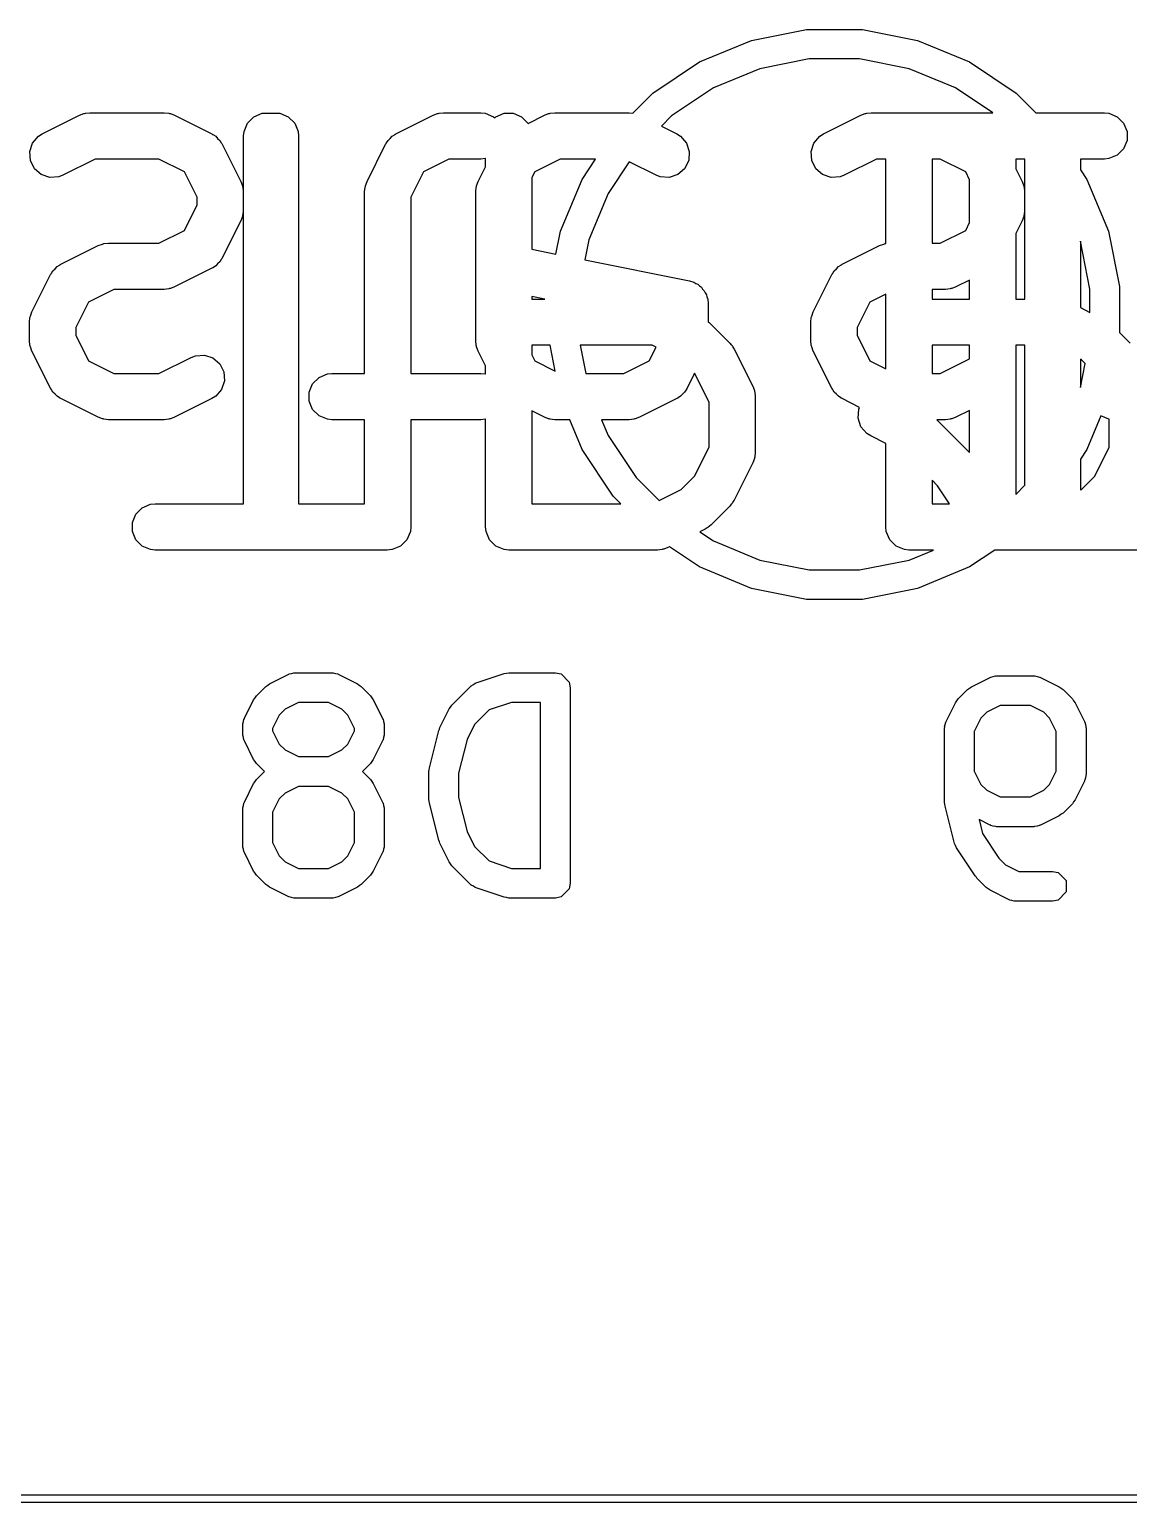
# Model space of a CAD drawing. Extents: x 94.3 to 121.8, y -81.7 to -63.9.
# Drawn here: x 101.976 to 105.547, y -81.739 to -76.954 of the extents above; entities that cross this region are included whole.
import ezdxf

# ---------------------------------------------------------------- set-up
doc = ezdxf.new("R2010")
doc.units = 0
doc.layers.add('BLACK', color=7, linetype='CONTINUOUS')

msp = doc.modelspace()

# ---------------------------------------------------------------- linework, layer by layer
at = {"layer": 'BLACK', "linetype": 'CONTINUOUS'}
for p, q in [((104.321735, -76.990045), (104.500544, -76.954478)), ((104.500544, -76.954478), (104.682856, -76.954478)), ((104.682856, -76.954478), (104.861665, -76.990045)), ((104.153301, -77.059813), (104.321735, -76.990045)), ((104.861665, -76.990045), (105.030099, -77.059813)), ((104.001714, -77.1611), (104.153301, -77.059813)), ((104.509952, -77.05), (104.349598, -77.081896)), ((104.673448, -77.05), (104.509952, -77.05)), ((104.833802, -77.081896), (104.673448, -77.05)), ((105.030099, -77.059813), (105.181686, -77.1611)), ((104.349598, -77.081896), (104.198548, -77.144464)), ((104.984852, -77.144464), (104.833802, -77.081896)), ((103.936395, -77.226418), (104.001714, -77.1611)), ((104.198548, -77.144464), (104.062606, -77.235297)), ((105.105792, -77.225273), (104.984852, -77.144464)), ((105.181686, -77.1611), (105.245859, -77.225273)), ((102.018158, -77.293668), (102.139111, -77.233191)), ((102.139111, -77.233191), (102.152843, -77.227936)), ((102.152843, -77.227936), (102.15553, -77.227745)), ((102.15553, -77.227745), (102.15802, -77.226714)), ((102.15802, -77.226714), (102.172652, -77.225273)), ((102.172652, -77.225273), (102.414556, -77.225273)), ((102.414556, -77.225273), (102.429188, -77.226714)), ((102.429188, -77.226714), (102.431676, -77.227744)), ((102.431676, -77.227744), (102.434366, -77.227936)), ((102.434366, -77.227936), (102.448097, -77.233191)), ((102.448097, -77.233191), (102.56905, -77.293668)), ((102.673617, -77.285641), (102.684816, -77.258605)), ((102.684816, -77.258605), (102.705508, -77.237913)), ((102.705508, -77.237913), (102.732544, -77.226714)), ((102.732544, -77.226714), (102.761808, -77.226714)), ((102.761808, -77.226714), (102.790346, -77.226714)), ((102.790346, -77.226714), (102.817382, -77.237913)), ((102.817382, -77.237913), (102.838074, -77.258605)), ((102.838074, -77.258605), (102.849273, -77.285641)), ((103.167206, -77.293668), (103.288158, -77.233191)), ((103.288158, -77.233191), (103.301889, -77.227936)), ((103.301889, -77.227936), (103.304578, -77.227744)), ((103.304578, -77.227744), (103.307067, -77.226714)), ((103.307067, -77.226714), (103.321699, -77.225273)), ((103.321699, -77.225273), (103.442651, -77.225273)), ((103.442651, -77.225273), (103.457283, -77.226714)), ((103.457283, -77.226714), (103.484319, -77.237913)), ((103.484319, -77.237913), (103.488008, -77.241602)), ((103.488008, -77.241602), (103.491698, -77.237913)), ((103.491698, -77.237913), (103.518734, -77.226714)), ((103.518734, -77.226714), (103.547998, -77.226714)), ((103.547998, -77.226714), (103.575034, -77.237913)), ((103.575034, -77.237913), (103.595726, -77.258605)), ((103.595726, -77.258605), (103.596199, -77.259749)), ((103.596199, -77.259749), (103.649316, -77.233191)), ((103.649316, -77.233191), (103.663048, -77.227936)), ((103.663048, -77.227936), (103.665735, -77.227745)), ((103.665735, -77.227745), (103.668225, -77.226714)), ((103.668225, -77.226714), (103.682857, -77.225273)), ((103.682857, -77.225273), (103.924762, -77.225273)), ((103.924762, -77.225273), (103.936395, -77.226418)), ((104.062606, -77.235297), (104.029242, -77.26866)), ((104.556458, -77.293668), (104.677411, -77.233191)), ((104.677411, -77.233191), (104.691143, -77.227936)), ((104.691143, -77.227936), (104.69383, -77.227745)), ((104.69383, -77.227745), (104.69632, -77.226714)), ((104.69632, -77.226714), (104.710952, -77.225273)), ((104.710952, -77.225273), (104.952856, -77.225273)), ((104.952856, -77.225273), (105.105792, -77.225273)), ((105.245859, -77.225273), (105.468605, -77.225273)), ((105.468605, -77.225273), (105.483237, -77.226714)), ((105.483237, -77.226714), (105.510273, -77.237913)), ((105.510273, -77.237913), (105.530965, -77.258605)), ((105.530965, -77.258605), (105.542164, -77.285641)), ((101.986542, -77.323608), (102.005715, -77.301501)), ((102.005715, -77.301501), (102.018158, -77.293668)), ((102.56905, -77.293668), (102.571496, -77.295208)), ((102.571496, -77.295208), (102.572651, -77.295593)), ((102.572651, -77.295593), (102.574089, -77.29684)), ((102.574089, -77.29684), (102.581493, -77.301501)), ((102.581493, -77.301501), (102.587653, -77.308603)), ((102.587653, -77.308603), (102.594759, -77.314766)), ((102.672176, -77.300273), (102.673617, -77.285641)), ((102.672176, -78.495273), (102.672176, -77.300273)), ((102.849273, -77.285641), (102.850714, -77.300273)), ((102.850714, -77.300273), (102.850714, -78.495273)), ((103.141498, -77.314766), (103.148603, -77.308603)), ((103.148603, -77.308603), (103.154763, -77.301501)), ((103.154763, -77.301501), (103.162163, -77.296842)), ((103.162163, -77.296842), (103.163605, -77.295592)), ((103.163605, -77.295592), (103.164762, -77.295206)), ((103.164762, -77.295206), (103.167206, -77.293668)), ((104.029242, -77.26866), (104.079256, -77.293668)), ((104.079256, -77.293668), (104.091698, -77.301501)), ((104.091698, -77.301501), (104.110872, -77.323608)), ((104.524842, -77.323608), (104.544015, -77.301501)), ((104.544015, -77.301501), (104.556458, -77.293668)), ((105.542164, -77.285641), (105.542164, -77.314905)), ((101.977288, -77.351369), (101.986542, -77.323608)), ((101.979362, -77.38056), (101.977288, -77.351369)), ((102.594759, -77.314766), (102.599418, -77.322167)), ((102.599418, -77.322167), (102.600667, -77.323608)), ((102.600667, -77.323608), (102.601052, -77.324764)), ((102.601052, -77.324764), (102.602591, -77.327209)), ((102.602591, -77.327209), (102.663067, -77.448161)), ((103.073188, -77.448161), (103.133665, -77.327208)), ((103.133665, -77.327208), (103.135205, -77.32476)), ((103.135205, -77.32476), (103.13559, -77.323608)), ((103.13559, -77.323608), (103.136835, -77.322171)), ((103.136835, -77.322171), (103.141498, -77.314766)), ((104.110872, -77.323608), (104.120125, -77.35137)), ((104.120125, -77.35137), (104.118051, -77.38056)), ((104.515588, -77.351369), (104.524842, -77.323608)), ((104.517662, -77.38056), (104.515588, -77.351369)), ((105.530965, -77.341941), (105.510273, -77.362633)), ((105.542164, -77.314905), (105.530965, -77.341941)), ((101.99245, -77.406734), (101.979362, -77.38056)), ((102.014557, -77.425907), (101.99245, -77.406734)), ((102.190357, -77.375273), (102.08524, -77.427832)), ((102.396851, -77.375273), (102.190357, -77.375273)), ((102.479607, -77.416651), (102.396851, -77.375273)), ((103.339405, -77.375273), (103.256648, -77.416651)), ((103.442651, -77.375273), (103.339405, -77.375273)), ((103.434346, -77.448161), (103.458366, -77.400121)), ((103.457283, -77.373832), (103.442651, -77.375273)), ((103.458366, -77.373383), (103.457283, -77.373832)), ((103.458366, -77.400121), (103.458366, -77.373383)), ((103.700562, -77.375273), (103.617805, -77.416651)), ((103.815832, -77.375273), (103.700562, -77.375273)), ((103.771513, -77.441601), (103.815832, -77.375273)), ((103.92479, -77.38414), (103.856164, -77.486848)), ((104.012173, -77.427832), (103.92479, -77.38414)), ((104.104963, -77.406734), (104.082856, -77.425908)), ((104.118051, -77.38056), (104.104963, -77.406734)), ((104.53075, -77.406734), (104.517662, -77.38056)), ((104.552857, -77.425907), (104.53075, -77.406734)), ((104.728657, -77.375273), (104.62354, -77.427832)), ((104.74289, -77.375273), (104.728657, -77.375273)), ((104.758603, -77.375273), (104.74289, -77.375273)), ((104.758603, -77.64987), (104.758603, -77.375273)), ((104.935151, -77.375273), (104.908603, -77.375273)), ((104.908603, -77.375273), (104.908603, -77.648607)), ((105.017907, -77.416651), (104.935151, -77.375273)), ((105.180747, -77.375273), (105.180747, -77.406921)), ((105.210476, -77.375273), (105.180747, -77.375273)), ((105.180747, -77.406921), (105.201367, -77.448161)), ((105.210476, -77.830035), (105.210476, -77.375273)), ((105.468605, -77.375273), (105.390714, -77.375273)), ((105.390714, -77.375273), (105.390714, -77.409913)), ((105.483237, -77.373832), (105.468605, -77.375273)), ((105.510273, -77.362633), (105.483237, -77.373832)), ((102.042318, -77.435161), (102.014557, -77.425907)), ((102.071509, -77.433087), (102.042318, -77.435161)), ((102.08524, -77.427832), (102.071509, -77.433087)), ((102.520985, -77.499407), (102.479607, -77.416651)), ((102.663067, -77.448161), (102.668322, -77.461892)), ((103.067933, -77.461892), (103.073188, -77.448161)), ((103.256648, -77.416651), (103.21527, -77.499407)), ((103.429091, -77.461893), (103.434346, -77.448161)), ((103.617805, -77.416651), (103.608366, -77.435529)), ((103.608366, -77.435529), (103.608366, -77.668508)), ((103.701745, -77.610035), (103.771513, -77.441601)), ((104.025904, -77.433087), (104.012173, -77.427832)), ((104.055094, -77.435161), (104.025904, -77.433087)), ((104.082856, -77.425908), (104.055094, -77.435161)), ((104.580618, -77.435161), (104.552857, -77.425907)), ((104.609809, -77.433087), (104.580618, -77.435161)), ((104.62354, -77.427832), (104.609809, -77.433087)), ((105.030747, -77.442331), (105.017907, -77.416651)), ((105.030747, -77.581548), (105.030747, -77.442331)), ((105.201367, -77.448161), (105.206622, -77.461892)), ((105.390714, -77.409913), (105.411887, -77.441601)), ((105.411887, -77.441601), (105.481655, -77.610035)), ((102.520985, -77.524473), (102.520985, -77.499407)), ((102.668322, -77.461892), (102.668513, -77.464581)), ((102.668513, -77.464581), (102.669544, -77.46707)), ((102.669544, -77.46707), (102.670985, -77.481702)), ((102.670985, -77.481702), (102.670985, -77.542178)), ((103.06527, -77.481702), (103.066711, -77.46707)), ((103.06527, -78.07194), (103.06527, -77.481702)), ((103.066711, -77.46707), (103.067741, -77.464581)), ((103.067741, -77.464581), (103.067933, -77.461892)), ((103.21527, -77.499407), (103.21527, -78.07194)), ((103.426428, -77.481702), (103.427869, -77.46707)), ((103.426428, -77.965511), (103.426428, -77.481702)), ((103.427869, -77.46707), (103.4289, -77.46458)), ((103.4289, -77.46458), (103.429091, -77.461893)), ((103.856164, -77.486848), (103.793596, -77.637898)), ((105.206622, -77.461892), (105.206813, -77.464581)), ((105.206813, -77.464581), (105.207844, -77.46707)), ((105.207844, -77.46707), (105.209285, -77.481702)), ((105.209285, -77.481702), (105.209285, -77.542178)), ((102.479607, -77.607228), (102.520985, -77.524473)), ((102.670985, -77.542178), (102.669544, -77.55681)), ((105.209285, -77.542178), (105.207844, -77.55681)), ((102.663067, -77.575719), (102.602591, -77.696671)), ((102.668322, -77.561988), (102.663067, -77.575719)), ((102.668513, -77.559298), (102.668322, -77.561988)), ((102.669544, -77.55681), (102.668513, -77.559298)), ((105.017907, -77.607228), (105.030747, -77.581548)), ((105.201367, -77.575719), (105.180747, -77.616959)), ((105.206622, -77.561988), (105.201367, -77.575719)), ((105.206813, -77.559298), (105.206622, -77.561988)), ((105.207844, -77.55681), (105.206813, -77.559298)), ((102.396851, -77.648607), (102.479607, -77.607228)), ((103.686986, -77.684232), (103.701745, -77.610035)), ((103.793596, -77.637898), (103.780653, -77.702966)), ((104.935151, -77.648607), (105.017907, -77.607228)), ((105.180747, -77.616959), (105.180747, -77.830035)), ((105.4217, -77.798252), (105.390714, -77.642472)), ((105.390714, -77.642472), (105.390714, -77.857833)), ((105.481655, -77.610035), (105.517222, -77.788844)), ((102.078634, -77.717001), (102.199587, -77.656525)), ((102.199587, -77.656525), (102.213319, -77.65127)), ((102.213319, -77.65127), (102.216006, -77.651079)), ((102.216006, -77.651079), (102.218496, -77.650048)), ((102.218496, -77.650048), (102.233128, -77.648607)), ((102.233128, -77.648607), (102.396851, -77.648607)), ((103.608366, -77.668508), (103.686986, -77.684232)), ((104.616934, -77.717001), (104.737887, -77.656525)), ((104.737887, -77.656525), (104.751619, -77.65127)), ((104.751619, -77.65127), (104.754306, -77.651079)), ((104.754306, -77.651079), (104.756796, -77.650048)), ((104.756796, -77.650048), (104.758603, -77.64987)), ((104.908603, -77.648607), (104.935151, -77.648607)), ((102.048264, -77.745503), (102.052925, -77.7381)), ((102.052925, -77.7381), (102.060027, -77.73194)), ((102.060027, -77.73194), (102.066191, -77.724833)), ((102.066191, -77.724833), (102.073596, -77.720171)), ((102.073596, -77.720171), (102.075033, -77.718926)), ((102.075033, -77.718926), (102.076186, -77.718541)), ((102.076186, -77.718541), (102.078634, -77.717001)), ((102.56905, -77.730212), (102.448097, -77.790689)), ((102.571496, -77.728671), (102.56905, -77.730212)), ((102.572651, -77.728287), (102.571496, -77.728671)), ((102.574089, -77.727039), (102.572651, -77.728287)), ((102.581493, -77.722379), (102.574089, -77.727039)), ((102.587653, -77.715276), (102.581493, -77.722379)), ((102.594759, -77.709114), (102.587653, -77.715276)), ((102.599418, -77.701712), (102.594759, -77.709114)), ((102.600667, -77.700272), (102.599418, -77.701712)), ((102.601052, -77.699115), (102.600667, -77.700272)), ((102.602591, -77.696671), (102.601052, -77.699115)), ((103.780653, -77.702966), (104.120819, -77.771)), ((104.586564, -77.745503), (104.591225, -77.7381)), ((104.591225, -77.7381), (104.598327, -77.73194)), ((104.598327, -77.73194), (104.604491, -77.724833)), ((104.604491, -77.724833), (104.611896, -77.720171)), ((104.611896, -77.720171), (104.613333, -77.718926)), ((104.613333, -77.718926), (104.614486, -77.718541)), ((104.614486, -77.718541), (104.616934, -77.717001)), ((101.984617, -77.871494), (102.045093, -77.750542)), ((102.045093, -77.750542), (102.046633, -77.748095)), ((102.046633, -77.748095), (102.047018, -77.746941)), ((102.047018, -77.746941), (102.048264, -77.745503)), ((102.448097, -77.790689), (102.434366, -77.795944)), ((104.120819, -77.771), (104.120822, -77.771)), ((104.120822, -77.771), (104.120824, -77.771001)), ((104.120824, -77.771001), (104.120899, -77.771016)), ((104.120899, -77.771016), (104.134964, -77.775298)), ((104.134964, -77.775298), (104.141069, -77.779387)), ((104.141069, -77.779387), (104.147858, -77.782199)), ((104.147858, -77.782199), (104.153108, -77.787449)), ((104.153108, -77.787449), (104.159279, -77.791582)), ((104.522917, -77.871494), (104.583393, -77.750542)), ((104.583393, -77.750542), (104.584933, -77.748095)), ((104.584933, -77.748095), (104.585318, -77.746941)), ((104.585318, -77.746941), (104.586564, -77.745503)), ((104.986397, -77.790689), (104.972666, -77.795944)), ((105.030747, -77.768513), (104.986397, -77.790689)), ((105.030747, -77.830035), (105.030747, -77.768513)), ((105.517222, -77.788844), (105.517222, -77.938302)), ((102.250832, -77.798607), (102.168076, -77.839984)), ((102.414556, -77.798607), (102.250832, -77.798607)), ((102.429188, -77.797166), (102.414556, -77.798607)), ((102.431676, -77.796135), (102.429188, -77.797166)), ((102.434366, -77.795944), (102.431676, -77.796135)), ((103.651143, -77.830035), (103.608366, -77.821479)), ((103.608366, -77.821479), (103.608366, -77.830035)), ((103.608366, -77.830035), (103.651143, -77.830035)), ((104.159279, -77.791582), (104.163355, -77.797696)), ((104.163355, -77.797696), (104.16855, -77.802891)), ((104.16855, -77.802891), (104.171391, -77.80975)), ((104.171391, -77.80975), (104.175511, -77.81593)), ((104.175511, -77.81593), (104.176937, -77.823139)), ((104.176937, -77.823139), (104.179749, -77.829927)), ((104.179749, -77.829927), (104.18119, -77.844559)), ((104.758603, -77.813871), (104.706376, -77.839984)), ((104.758603, -78.056675), (104.758603, -77.813871)), ((104.952856, -77.798607), (104.908603, -77.798607)), ((104.908603, -77.798607), (104.908603, -77.830035)), ((104.908603, -77.830035), (105.030747, -77.830035)), ((104.967488, -77.797166), (104.952856, -77.798607)), ((104.969976, -77.796135), (104.967488, -77.797166)), ((104.972666, -77.795944), (104.969976, -77.796135)), ((105.180747, -77.830035), (105.210476, -77.830035)), ((105.4217, -77.873326), (105.4217, -77.798252)), ((101.979171, -77.887913), (101.979362, -77.885226)), ((101.979362, -77.885226), (101.984617, -77.871494)), ((102.168076, -77.839984), (102.126699, -77.92274)), ((104.18119, -77.844559), (104.18119, -77.844631)), ((104.18119, -77.844631), (104.181191, -77.844637)), ((104.181191, -77.844637), (104.18119, -77.844641)), ((104.18119, -77.844641), (104.18119, -77.904295)), ((104.517471, -77.887913), (104.517662, -77.885226)), ((104.517662, -77.885226), (104.522917, -77.871494)), ((104.706376, -77.839984), (104.664999, -77.92274)), ((105.390714, -77.857833), (105.4217, -77.873326)), ((101.976699, -77.905035), (101.97814, -77.890403)), ((101.976699, -77.965511), (101.976699, -77.905035)), ((101.97814, -77.890403), (101.979171, -77.887913)), ((102.126699, -77.92274), (102.126699, -77.947806)), ((104.18119, -77.904295), (104.181855, -77.904841)), ((104.181855, -77.904841), (104.184111, -77.906261)), ((104.184111, -77.906261), (104.185408, -77.907757)), ((104.185408, -77.907757), (104.191161, -77.912478)), ((104.191161, -77.912478), (104.251638, -77.972955)), ((104.514999, -77.905035), (104.51644, -77.890403)), ((104.514999, -77.965511), (104.514999, -77.905035)), ((104.51644, -77.890403), (104.517471, -77.887913)), ((104.664999, -77.92274), (104.664999, -77.947806)), ((101.97814, -77.980143), (101.976699, -77.965511)), ((101.979171, -77.982632), (101.97814, -77.980143)), ((101.979362, -77.98532), (101.979171, -77.982632)), ((102.126699, -77.947806), (102.168076, -78.030562)), ((103.427869, -77.980143), (103.426428, -77.965511)), ((103.4289, -77.982632), (103.427869, -77.980143)), ((103.429091, -77.98532), (103.4289, -77.982632)), ((103.667944, -77.980035), (103.608366, -77.980035)), ((103.608366, -77.980035), (103.608366, -78.011683)), ((103.684641, -78.06398), (103.667944, -77.980035)), ((103.999471, -77.980035), (103.765337, -77.980035)), ((103.765337, -77.980035), (103.783618, -78.07194)), ((104.011954, -77.986276), (103.999471, -77.980035)), ((104.251638, -77.972955), (104.256356, -77.978704)), ((104.256356, -77.978704), (104.257855, -77.980004)), ((104.257855, -77.980004), (104.259276, -77.982263)), ((104.259276, -77.982263), (104.260965, -77.98432)), ((104.51644, -77.980143), (104.514999, -77.965511)), ((104.517471, -77.982632), (104.51644, -77.980143)), ((104.517662, -77.98532), (104.517471, -77.982632)), ((104.664999, -77.947806), (104.706376, -78.030562)), ((105.030747, -77.980035), (104.908603, -77.980035)), ((104.908603, -77.980035), (104.908603, -78.07194)), ((105.030747, -78.024142), (105.030747, -77.980035)), ((105.210476, -77.980035), (105.180747, -77.980035)), ((105.180747, -77.980035), (105.180747, -78.46475)), ((105.210476, -78.435021), (105.210476, -77.980035)), ((105.517222, -77.938302), (105.551875, -77.972955)), ((101.984617, -77.999052), (101.979362, -77.98532)), ((102.045093, -78.120004), (101.984617, -77.999052)), ((102.168076, -78.030562), (102.250832, -78.07194)), ((102.396851, -78.07194), (102.501968, -78.019382)), ((102.501968, -78.019382), (102.5157, -78.014127)), ((102.5157, -78.014127), (102.54489, -78.012053)), ((102.54489, -78.012053), (102.572651, -78.021307)), ((102.572651, -78.021307), (102.594758, -78.040481)), ((103.434346, -77.999052), (103.429091, -77.98532)), ((103.458366, -78.047092), (103.434346, -77.999052)), ((103.608366, -78.011683), (103.617805, -78.030562)), ((103.617805, -78.030562), (103.684641, -78.06398)), ((103.907057, -78.07194), (103.989812, -78.030562)), ((103.989812, -78.030562), (104.011954, -77.986276)), ((104.260965, -77.98432), (104.261722, -77.986147)), ((104.261722, -77.986147), (104.265687, -77.992447)), ((104.265687, -77.992447), (104.326163, -78.113399)), ((104.522917, -77.999052), (104.517662, -77.98532)), ((104.583393, -78.120004), (104.522917, -77.999052)), ((104.706376, -78.030562), (104.758603, -78.056675)), ((104.935151, -78.07194), (105.030747, -78.024142)), ((105.393938, -78.02715), (105.390714, -78.025538)), ((105.390714, -78.025538), (105.390714, -78.117527)), ((105.406243, -78.039455), (105.393938, -78.02715)), ((102.250832, -78.07194), (102.396851, -78.07194)), ((102.594758, -78.040481), (102.607846, -78.066655)), ((102.607846, -78.066655), (102.60992, -78.095845)), ((102.917174, -78.08458), (102.94421, -78.073381)), ((102.94421, -78.073381), (102.958842, -78.07194)), ((102.958842, -78.07194), (103.06527, -78.07194)), ((103.21527, -78.07194), (103.442651, -78.07194)), ((103.442651, -78.07194), (103.457283, -78.073381)), ((103.457283, -78.073381), (103.458366, -78.073829)), ((103.458366, -78.073829), (103.458366, -78.047092)), ((103.783618, -78.07194), (103.907057, -78.07194)), ((104.137278, -78.071039), (104.112796, -78.120005)), ((104.184081, -78.164645), (104.137278, -78.071039)), ((104.908603, -78.07194), (104.935151, -78.07194)), ((105.390714, -78.117527), (105.406243, -78.039455)), ((102.046632, -78.12245), (102.045093, -78.120004)), ((102.047018, -78.123606), (102.046632, -78.12245)), ((102.048265, -78.125044), (102.047018, -78.123606)), ((102.052925, -78.132447), (102.048265, -78.125044)), ((102.600666, -78.123606), (102.581492, -78.145714)), ((102.60992, -78.095845), (102.600666, -78.123606)), ((102.885283, -78.132308), (102.896482, -78.105272)), ((102.896482, -78.105272), (102.917174, -78.08458)), ((104.109625, -78.125042), (104.104964, -78.132448)), ((104.110871, -78.123606), (104.109625, -78.125042)), ((104.111255, -78.122452), (104.110871, -78.123606)), ((104.112796, -78.120005), (104.111255, -78.122452)), ((104.326163, -78.113399), (104.331418, -78.12713)), ((104.584932, -78.12245), (104.583393, -78.120004)), ((104.585318, -78.123606), (104.584932, -78.12245)), ((104.586565, -78.125044), (104.585318, -78.123606)), ((104.591225, -78.132447), (104.586565, -78.125044)), ((102.060027, -78.138606), (102.052925, -78.132447)), ((102.066191, -78.145714), (102.060027, -78.138606)), ((102.073596, -78.150375), (102.066191, -78.145714)), ((102.075033, -78.151621), (102.073596, -78.150375)), ((102.076186, -78.152005), (102.075033, -78.151621)), ((102.078634, -78.153546), (102.076186, -78.152005)), ((102.199587, -78.214022), (102.078634, -78.153546)), ((102.569049, -78.153546), (102.448097, -78.214022)), ((102.581492, -78.145714), (102.569049, -78.153546)), ((102.885283, -78.161572), (102.885283, -78.132308)), ((102.896482, -78.188608), (102.885283, -78.161572)), ((104.079255, -78.153546), (103.958303, -78.214022)), ((104.081701, -78.152005), (104.079255, -78.153546)), ((104.082856, -78.151621), (104.081701, -78.152005)), ((104.084293, -78.150374), (104.082856, -78.151621)), ((104.091697, -78.145714), (104.084293, -78.150374)), ((104.097856, -78.138611), (104.091697, -78.145714)), ((104.104964, -78.132448), (104.097856, -78.138611)), ((104.184081, -78.310664), (104.184081, -78.164645)), ((104.331418, -78.12713), (104.331609, -78.129819)), ((104.331609, -78.129819), (104.33264, -78.132308)), ((104.33264, -78.132308), (104.334081, -78.14694)), ((104.334081, -78.14694), (104.334081, -78.328369)), ((104.598327, -78.138606), (104.591225, -78.132447)), ((104.604491, -78.145714), (104.598327, -78.138606)), ((104.611896, -78.150375), (104.604491, -78.145714)), ((104.613333, -78.151621), (104.611896, -78.150375)), ((104.614486, -78.152005), (104.613333, -78.151621)), ((104.616934, -78.153546), (104.614486, -78.152005)), ((104.673453, -78.181805), (104.616934, -78.153546)), ((102.213319, -78.219277), (102.199587, -78.214022)), ((102.216006, -78.219467), (102.213319, -78.219277)), ((102.218496, -78.220499), (102.216006, -78.219467)), ((102.233128, -78.22194), (102.218496, -78.220499)), ((102.414556, -78.22194), (102.233128, -78.22194)), ((102.429188, -78.220499), (102.414556, -78.22194)), ((102.431677, -78.219467), (102.429188, -78.220499)), ((102.434365, -78.219277), (102.431677, -78.219467)), ((102.448097, -78.214022), (102.434365, -78.219277)), ((102.917174, -78.2093), (102.896482, -78.188608)), ((102.94421, -78.220499), (102.917174, -78.2093)), ((102.958842, -78.22194), (102.94421, -78.220499)), ((103.06527, -78.22194), (102.958842, -78.22194)), ((103.06527, -78.495273), (103.06527, -78.22194)), ((103.442651, -78.22194), (103.21527, -78.22194)), ((103.21527, -78.22194), (103.21527, -78.570273)), ((103.457283, -78.220499), (103.442651, -78.22194)), ((103.458366, -78.22005), (103.457283, -78.220499)), ((103.458366, -78.570273), (103.458366, -78.22005)), ((103.649316, -78.214022), (103.608366, -78.193547)), ((103.608366, -78.193547), (103.608366, -78.495273)), ((103.663048, -78.219277), (103.649316, -78.214022)), ((103.665735, -78.219467), (103.663048, -78.219277)), ((103.668225, -78.220499), (103.665735, -78.219467)), ((103.682857, -78.22194), (103.668225, -78.220499)), ((103.731558, -78.22194), (103.682857, -78.22194)), ((103.771513, -78.318399), (103.731558, -78.22194)), ((103.924762, -78.22194), (103.834951, -78.22194)), ((103.834951, -78.22194), (103.856164, -78.273152)), ((103.939394, -78.220499), (103.924762, -78.22194)), ((103.941883, -78.219467), (103.939394, -78.220499)), ((103.944571, -78.219277), (103.941883, -78.219467)), ((103.958303, -78.214022), (103.944571, -78.219277)), ((104.668479, -78.216797), (104.670553, -78.187607)), ((104.677733, -78.244558), (104.668479, -78.216797)), ((104.670553, -78.187607), (104.673453, -78.181805)), ((104.952856, -78.22194), (104.923957, -78.22194)), ((104.923957, -78.22194), (105.030747, -78.32873)), ((104.967488, -78.220499), (104.952856, -78.22194)), ((104.969977, -78.219467), (104.967488, -78.220499)), ((104.972665, -78.219277), (104.969977, -78.219467)), ((104.986397, -78.214022), (104.972665, -78.219277)), ((105.030747, -78.191847), (104.986397, -78.214022)), ((105.030747, -78.32873), (105.030747, -78.191847)), ((105.456842, -78.209866), (105.411887, -78.318399)), ((105.48251, -78.220499), (105.456842, -78.209866)), ((105.484318, -78.220677), (105.48251, -78.220499)), ((105.484318, -78.310664), (105.484318, -78.220677)), ((104.696906, -78.266666), (104.677733, -78.244558)), ((104.709349, -78.274498), (104.696906, -78.266666)), ((103.856164, -78.273152), (103.946997, -78.409094)), ((104.136966, -78.404893), (104.184081, -78.310664)), ((104.758603, -78.299125), (104.709349, -78.274498)), ((104.758603, -78.570273), (104.758603, -78.299125)), ((105.437203, -78.404893), (105.484318, -78.310664)), ((103.8728, -78.469986), (103.771513, -78.318399)), ((104.326163, -78.36191), (104.265687, -78.482862)), ((104.331418, -78.348179), (104.326163, -78.36191)), ((104.331609, -78.345489), (104.331418, -78.348179)), ((104.33264, -78.343001), (104.331609, -78.345489)), ((104.334081, -78.328369), (104.33264, -78.343001)), ((105.411887, -78.318399), (105.390714, -78.350086)), ((105.390714, -78.350086), (105.390714, -78.449769)), ((103.946997, -78.409094), (104.02194, -78.484037)), ((104.093701, -78.448157), (104.136966, -78.404893)), ((105.393938, -78.448157), (105.437203, -78.404893)), ((104.02194, -78.484037), (104.093701, -78.448157)), ((104.926508, -78.436624), (104.908603, -78.418719)), ((104.908603, -78.418719), (104.908603, -78.495273)), ((104.965608, -78.495273), (104.926508, -78.436624)), ((105.180747, -78.46475), (105.210476, -78.435021)), ((105.390714, -78.449769), (105.393938, -78.448157)), ((102.321959, -78.528605), (102.342651, -78.507913)), ((102.342651, -78.507913), (102.369687, -78.496714)), ((102.369687, -78.496714), (102.384319, -78.495273)), ((102.384319, -78.495273), (102.672176, -78.495273)), ((102.850714, -78.495273), (103.06527, -78.495273)), ((103.608366, -78.495273), (103.898087, -78.495273)), ((103.898087, -78.495273), (103.8728, -78.469986)), ((104.251638, -78.502354), (104.191161, -78.56283)), ((104.256356, -78.496604), (104.251638, -78.502354)), ((104.257855, -78.495305), (104.256356, -78.496604)), ((104.259276, -78.493045), (104.257855, -78.495305)), ((104.260965, -78.490989), (104.259276, -78.493045)), ((104.261722, -78.489161), (104.260965, -78.490989)), ((104.265687, -78.482862), (104.261722, -78.489161)), ((104.908603, -78.495273), (104.965608, -78.495273)), ((102.31076, -78.555641), (102.321959, -78.528605)), ((102.31076, -78.584905), (102.31076, -78.555641)), ((102.321959, -78.611941), (102.31076, -78.584905)), ((103.213829, -78.584905), (103.20263, -78.611941)), ((103.21527, -78.570273), (103.213829, -78.584905)), ((103.459807, -78.584905), (103.458366, -78.570273)), ((103.471006, -78.611941), (103.459807, -78.584905)), ((104.171669, -78.576879), (104.153951, -78.585737)), ((104.153951, -78.585737), (104.198548, -78.615536)), ((104.177964, -78.572916), (104.171669, -78.576879)), ((104.179795, -78.572158), (104.177964, -78.572916)), ((104.181856, -78.570466), (104.179795, -78.572158)), ((104.184111, -78.569047), (104.181856, -78.570466)), ((104.185408, -78.567551), (104.184111, -78.569047)), ((104.191161, -78.56283), (104.185408, -78.567551)), ((104.760044, -78.584904), (104.758603, -78.570273)), ((104.760044, -78.584905), (104.760044, -78.584904)), ((104.771243, -78.611941), (104.760044, -78.584905)), ((102.342651, -78.632633), (102.321959, -78.611941)), ((102.369687, -78.643832), (102.342651, -78.632633)), ((102.384319, -78.645273), (102.369687, -78.643832)), ((102.412857, -78.645273), (102.384319, -78.645273)), ((103.138571, -78.645273), (102.412857, -78.645273)), ((103.153203, -78.643832), (103.138571, -78.645273)), ((103.154902, -78.643832), (103.153203, -78.643832)), ((103.181938, -78.632633), (103.154902, -78.643832)), ((103.20263, -78.611941), (103.181938, -78.632633)), ((103.491698, -78.632633), (103.471006, -78.611941)), ((103.518734, -78.643832), (103.491698, -78.632633)), ((103.533366, -78.645273), (103.518734, -78.643832)), ((104.017176, -78.645273), (103.533366, -78.645273)), ((104.031808, -78.643832), (104.017176, -78.645273)), ((104.034297, -78.6428), (104.031808, -78.643832)), ((104.036985, -78.64261), (104.034297, -78.6428)), ((104.050717, -78.637355), (104.036985, -78.64261)), ((104.055606, -78.63491), (104.050717, -78.637355)), ((104.153301, -78.700187), (104.055606, -78.63491)), ((104.198548, -78.615536), (104.349598, -78.678104)), ((104.791935, -78.632633), (104.771243, -78.611941)), ((104.818971, -78.643832), (104.791935, -78.632633)), ((104.833603, -78.645273), (104.818971, -78.643832)), ((104.913062, -78.645273), (104.833603, -78.645273)), ((104.833802, -78.678104), (104.913062, -78.645273)), ((105.112284, -78.645273), (105.030099, -78.700187)), ((105.678571, -78.645273), (105.112284, -78.645273)), ((104.321735, -78.769955), (104.153301, -78.700187)), ((104.349598, -78.678104), (104.509952, -78.71)), ((104.673448, -78.71), (104.833802, -78.678104)), ((105.030099, -78.700187), (104.861665, -78.769955)), ((104.509952, -78.71), (104.673448, -78.71)), ((104.500544, -78.805522), (104.321735, -78.769955)), ((104.861665, -78.769955), (104.682856, -78.805522)), ((104.682856, -78.805522), (104.500544, -78.805522)), ((102.750469, -79.084085), (102.756583, -79.079341)), ((102.756583, -79.079341), (102.817059, -79.049103)), ((102.817059, -79.049103), (102.819391, -79.048464)), ((102.819391, -79.048464), (102.820174, -79.047682)), ((102.820174, -79.047682), (102.82776, -79.046172)), ((102.82776, -79.046172), (102.835221, -79.04413)), ((102.835221, -79.04413), (102.83627, -79.044479)), ((102.83627, -79.044479), (102.838642, -79.044008)), ((102.838642, -79.044008), (102.959595, -79.044008)), ((102.959595, -79.044008), (102.961966, -79.044479)), ((102.961966, -79.044479), (102.963016, -79.04413)), ((102.963016, -79.04413), (102.970476, -79.046172)), ((102.970476, -79.046172), (102.978063, -79.047682)), ((102.978063, -79.047682), (102.978845, -79.048464)), ((102.978845, -79.048464), (102.981178, -79.049103)), ((102.981178, -79.049103), (103.041653, -79.079341)), ((103.041653, -79.079341), (103.047763, -79.084083)), ((103.411785, -79.086048), (103.418504, -79.082216)), ((103.418504, -79.082216), (103.424936, -79.07792)), ((103.424936, -79.07792), (103.426042, -79.07792)), ((103.426042, -79.07792), (103.428143, -79.076722)), ((103.428143, -79.076722), (103.518858, -79.046484)), ((103.518858, -79.046484), (103.526536, -79.045516)), ((103.526536, -79.045516), (103.534119, -79.044008)), ((103.534119, -79.044008), (103.685309, -79.044008)), ((103.685309, -79.044008), (103.703777, -79.047682)), ((103.703777, -79.047682), (103.729895, -79.0738)), ((103.729895, -79.0738), (103.733569, -79.092268)), ((105.036583, -79.089341), (105.097059, -79.059103)), ((105.097059, -79.059103), (105.099391, -79.058464)), ((105.099391, -79.058464), (105.100174, -79.057682)), ((105.100174, -79.057682), (105.10776, -79.056172)), ((105.10776, -79.056172), (105.115221, -79.05413)), ((105.115221, -79.05413), (105.11627, -79.054479)), ((105.11627, -79.054479), (105.118642, -79.054008)), ((105.118642, -79.054008), (105.239595, -79.054008)), ((105.239595, -79.054008), (105.241966, -79.054479)), ((105.241966, -79.054479), (105.243016, -79.05413)), ((105.243016, -79.05413), (105.250476, -79.056172)), ((105.250476, -79.056172), (105.258063, -79.057682)), ((105.258063, -79.057682), (105.258845, -79.058464)), ((105.258845, -79.058464), (105.261178, -79.059103)), ((105.261178, -79.059103), (105.321653, -79.089341)), ((102.704763, -79.131162), (102.709505, -79.125051)), ((102.709505, -79.125051), (102.713803, -79.118619)), ((102.713803, -79.118619), (102.744041, -79.088381)), ((102.744041, -79.088381), (102.750469, -79.084085)), ((103.047763, -79.084083), (103.054196, -79.088381)), ((103.054196, -79.088381), (103.084434, -79.118619)), ((103.084434, -79.118619), (103.088729, -79.125047)), ((103.088729, -79.125047), (103.093474, -79.131161)), ((103.348803, -79.148857), (103.409279, -79.088381)), ((103.409279, -79.088381), (103.41129, -79.087037)), ((103.41129, -79.087037), (103.411785, -79.086048)), ((103.733569, -79.092268), (103.733569, -79.727268)), ((104.989505, -79.135051), (104.993803, -79.128619)), ((104.993803, -79.128619), (105.024041, -79.098381)), ((105.024041, -79.098381), (105.030469, -79.094085)), ((105.030469, -79.094085), (105.036583, -79.089341)), ((105.321653, -79.089341), (105.327763, -79.094083)), ((105.327763, -79.094083), (105.334196, -79.098381)), ((105.334196, -79.098381), (105.364434, -79.128619)), ((105.364434, -79.128619), (105.368729, -79.135047)), ((102.674525, -79.191637), (102.704763, -79.131162)), ((102.806753, -79.162168), (102.787591, -79.181331)), ((102.850034, -79.140528), (102.806753, -79.162168)), ((102.948202, -79.140528), (102.850034, -79.140528)), ((102.991484, -79.162169), (102.948202, -79.140528)), ((103.010646, -79.181331), (102.991484, -79.162169)), ((103.093474, -79.131161), (103.123712, -79.191637)), ((103.309525, -79.221875), (103.339763, -79.1614)), ((103.339763, -79.1614), (103.344505, -79.155289)), ((103.344505, -79.155289), (103.348803, -79.148857)), ((103.469472, -79.164687), (103.422591, -79.211569)), ((103.541949, -79.140528), (103.469472, -79.164687)), ((103.637049, -79.140528), (103.541949, -79.140528)), ((103.637049, -79.679008), (103.637049, -79.140528)), ((104.954525, -79.201637), (104.984763, -79.141162)), ((104.984763, -79.141162), (104.989505, -79.135051)), ((105.086753, -79.172168), (105.067591, -79.191331)), ((105.130034, -79.150528), (105.086753, -79.172168)), ((105.228202, -79.150528), (105.130034, -79.150528)), ((105.271484, -79.172169), (105.228202, -79.150528)), ((105.290646, -79.191331), (105.271484, -79.172169)), ((105.368729, -79.135047), (105.373474, -79.141161)), ((105.373474, -79.141161), (105.403712, -79.201637)), ((102.66943, -79.21322), (102.669901, -79.210848)), ((102.66943, -79.243458), (102.66943, -79.21322)), ((102.669552, -79.209799), (102.671594, -79.202338)), ((102.669901, -79.210848), (102.669552, -79.209799)), ((102.671594, -79.202338), (102.673104, -79.194752)), ((102.673104, -79.194752), (102.673886, -79.193969)), ((102.673886, -79.193969), (102.674525, -79.191637)), ((102.787591, -79.181331), (102.76595, -79.224613)), ((102.76595, -79.224613), (102.76595, -79.232065)), ((103.032287, -79.224612), (103.010646, -79.181331)), ((103.032287, -79.232065), (103.032287, -79.224612)), ((103.123712, -79.191637), (103.12435, -79.193969)), ((103.12435, -79.193969), (103.125133, -79.194752)), ((103.125133, -79.194752), (103.126642, -79.202338)), ((103.126642, -79.202338), (103.128685, -79.209799)), ((103.128685, -79.209799), (103.128335, -79.210848)), ((103.128335, -79.210848), (103.128807, -79.21322)), ((103.128807, -79.21322), (103.128807, -79.243458)), ((103.308128, -79.226975), (103.309525, -79.221875)), ((103.422591, -79.211569), (103.398224, -79.260303)), ((104.94943, -79.22322), (104.949901, -79.220848)), ((104.94943, -79.465125), (104.94943, -79.22322)), ((104.949552, -79.219799), (104.951594, -79.212338)), ((104.949901, -79.220848), (104.949552, -79.219799)), ((104.951594, -79.212338), (104.953104, -79.204752)), ((104.953104, -79.204752), (104.953886, -79.203969)), ((104.953886, -79.203969), (104.954525, -79.201637)), ((105.067591, -79.191331), (105.04595, -79.234613)), ((105.312287, -79.234612), (105.290646, -79.191331)), ((105.403712, -79.201637), (105.40435, -79.203969)), ((105.40435, -79.203969), (105.405133, -79.204752)), ((105.405133, -79.204752), (105.406642, -79.212338)), ((105.406642, -79.212338), (105.408685, -79.219799)), ((105.408685, -79.219799), (105.408335, -79.220848)), ((105.408335, -79.220848), (105.408807, -79.22322)), ((105.408807, -79.22322), (105.408807, -79.37441)), ((102.669901, -79.245829), (102.66943, -79.243458)), ((102.669552, -79.246879), (102.669901, -79.245829)), ((102.671594, -79.254339), (102.669552, -79.246879)), ((102.673104, -79.261926), (102.671594, -79.254339)), ((102.673886, -79.262708), (102.673104, -79.261926)), ((102.674525, -79.265041), (102.673886, -79.262708)), ((102.704763, -79.325516), (102.674525, -79.265041)), ((102.76595, -79.232065), (102.787591, -79.275347)), ((103.010646, -79.275346), (103.032287, -79.232065)), ((103.123712, -79.265041), (103.093474, -79.325517)), ((103.12435, -79.262708), (103.123712, -79.265041)), ((103.125133, -79.261926), (103.12435, -79.262708)), ((103.126642, -79.254339), (103.125133, -79.261926)), ((103.128685, -79.246879), (103.126642, -79.254339)), ((103.128807, -79.243458), (103.128335, -79.245829)), ((103.128335, -79.245829), (103.128685, -79.246879)), ((103.275633, -79.352705), (103.305871, -79.231754)), ((103.305871, -79.231754), (103.308128, -79.226975)), ((103.398224, -79.260303), (103.370712, -79.370351)), ((105.04595, -79.234613), (105.04595, -79.363018)), ((105.312287, -79.363018), (105.312287, -79.234612)), ((102.787591, -79.275347), (102.806753, -79.294509)), ((102.806753, -79.294509), (102.850034, -79.31615)), ((102.850034, -79.31615), (102.948202, -79.31615)), ((102.948202, -79.31615), (102.991484, -79.294509)), ((102.991484, -79.294509), (103.010646, -79.275346)), ((102.709505, -79.331626), (102.704763, -79.325516)), ((102.713803, -79.338059), (102.709505, -79.331626)), ((102.740154, -79.36441), (102.713803, -79.338059)), ((102.713803, -79.390762), (102.740154, -79.36441)), ((103.084434, -79.338059), (103.058082, -79.36441)), ((103.058082, -79.36441), (103.084434, -79.390762)), ((103.088729, -79.33163), (103.084434, -79.338059)), ((103.093474, -79.325517), (103.088729, -79.33163)), ((103.274192, -79.36441), (103.275345, -79.35861)), ((103.274192, -79.455125), (103.274192, -79.36441)), ((103.275345, -79.35861), (103.275633, -79.352705)), ((105.04595, -79.363018), (105.06759, -79.406299)), ((105.290646, -79.406299), (105.312287, -79.363018)), ((102.674525, -79.46378), (102.704763, -79.403305)), ((102.704763, -79.403305), (102.709505, -79.397194)), ((102.709505, -79.397194), (102.713803, -79.390762)), ((102.850035, -79.41267), (102.806753, -79.434311)), ((102.948202, -79.41267), (102.850035, -79.41267)), ((102.991483, -79.434311), (102.948202, -79.41267)), ((103.084434, -79.390762), (103.088729, -79.39719)), ((103.088729, -79.39719), (103.093474, -79.403304)), ((103.093474, -79.403304), (103.123712, -79.46378)), ((103.370712, -79.370351), (103.370712, -79.449184)), ((105.06759, -79.406299), (105.086753, -79.425462)), ((105.271484, -79.425462), (105.290646, -79.406299)), ((105.403712, -79.395992), (105.373474, -79.456469)), ((105.40435, -79.39366), (105.403712, -79.395992)), ((105.405133, -79.392878), (105.40435, -79.39366)), ((105.406642, -79.385289), (105.405133, -79.392878)), ((105.408685, -79.377831), (105.406642, -79.385289)), ((105.408807, -79.37441), (105.408335, -79.376781)), ((105.408335, -79.376781), (105.408685, -79.377831)), ((102.673886, -79.466112), (102.674525, -79.46378)), ((102.787591, -79.453474), (102.76595, -79.496756)), ((102.806753, -79.434311), (102.787591, -79.453474)), ((103.010646, -79.453474), (102.991483, -79.434311)), ((103.032287, -79.496755), (103.010646, -79.453474)), ((103.123712, -79.46378), (103.12435, -79.466112)), ((103.275345, -79.460924), (103.274192, -79.455125)), ((103.275633, -79.46683), (103.275345, -79.460924)), ((103.370712, -79.449184), (103.398224, -79.559232)), ((104.950583, -79.470924), (104.94943, -79.465125)), ((105.086753, -79.425462), (105.130034, -79.447103)), ((105.130034, -79.447103), (105.228202, -79.447103)), ((105.228202, -79.447103), (105.271484, -79.425462)), ((105.368731, -79.462579), (105.364434, -79.469012)), ((105.373474, -79.456469), (105.368731, -79.462579)), ((102.66943, -79.485363), (102.669901, -79.482991)), ((102.66943, -79.606315), (102.66943, -79.485363)), ((102.669552, -79.481942), (102.671594, -79.474481)), ((102.669901, -79.482991), (102.669552, -79.481942)), ((102.671594, -79.474481), (102.673104, -79.466895)), ((102.673104, -79.466895), (102.673886, -79.466112)), ((102.76595, -79.496756), (102.76595, -79.594922)), ((103.032287, -79.594922), (103.032287, -79.496755)), ((103.12435, -79.466112), (103.125133, -79.466895)), ((103.125133, -79.466895), (103.126642, -79.474481)), ((103.126642, -79.474481), (103.128685, -79.481942)), ((103.128685, -79.481942), (103.128335, -79.482991)), ((103.128335, -79.482991), (103.128807, -79.485363)), ((103.128807, -79.485363), (103.128807, -79.606315)), ((103.305871, -79.587781), (103.275633, -79.46683)), ((104.950871, -79.47683), (104.950583, -79.470924)), ((104.981109, -79.597781), (104.950871, -79.47683)), ((105.321653, -79.50829), (105.261178, -79.538528)), ((105.327763, -79.503547), (105.321653, -79.50829)), ((105.334196, -79.49925), (105.327763, -79.503547)), ((105.364434, -79.469012), (105.334196, -79.49925)), ((103.398224, -79.559232), (103.422591, -79.607966)), ((105.097059, -79.538528), (105.061318, -79.520657)), ((105.061318, -79.520657), (105.072719, -79.566261)), ((105.099391, -79.539166), (105.097059, -79.538528)), ((105.100174, -79.539949), (105.099391, -79.539166)), ((105.10776, -79.541458), (105.100174, -79.539949)), ((105.115221, -79.543501), (105.10776, -79.541458)), ((105.11627, -79.543151), (105.115221, -79.543501)), ((105.118642, -79.543623), (105.11627, -79.543151)), ((105.239595, -79.543623), (105.118642, -79.543623)), ((105.241966, -79.543151), (105.239595, -79.543623)), ((105.243016, -79.543501), (105.241966, -79.543151)), ((105.250476, -79.541458), (105.243016, -79.543501)), ((105.258063, -79.539949), (105.250476, -79.541458)), ((105.258845, -79.539166), (105.258063, -79.539949)), ((105.261178, -79.538528), (105.258845, -79.539166)), ((102.669901, -79.608686), (102.66943, -79.606315)), ((102.669552, -79.609736), (102.669901, -79.608686)), ((102.76595, -79.594922), (102.787591, -79.638204)), ((103.010645, -79.638204), (103.032287, -79.594922)), ((103.128807, -79.606315), (103.128335, -79.608686)), ((103.128335, -79.608686), (103.128685, -79.609736)), ((103.308128, -79.592559), (103.305871, -79.587781)), ((103.309525, -79.59766), (103.308128, -79.592559)), ((103.339763, -79.658135), (103.309525, -79.59766)), ((103.422591, -79.607966), (103.469471, -79.654848)), ((104.984625, -79.605224), (104.981109, -79.597781)), ((104.987773, -79.612847), (104.984625, -79.605224)), ((105.072719, -79.566261), (105.125909, -79.646046)), ((102.671594, -79.617196), (102.669552, -79.609736)), ((102.673104, -79.624783), (102.671594, -79.617196)), ((102.673886, -79.625565), (102.673104, -79.624783)), ((102.674525, -79.627898), (102.673886, -79.625565)), ((102.704763, -79.688373), (102.674525, -79.627898)), ((102.787591, -79.638204), (102.806753, -79.657367)), ((102.991483, -79.657367), (103.010645, -79.638204)), ((103.123712, -79.627898), (103.093474, -79.688374)), ((103.12435, -79.625565), (103.123712, -79.627898)), ((103.125133, -79.624783), (103.12435, -79.625565)), ((103.126642, -79.617196), (103.125133, -79.624783)), ((103.128685, -79.609736), (103.126642, -79.617196)), ((103.469471, -79.654848), (103.541949, -79.679008)), ((105.048249, -79.703561), (104.987773, -79.612847)), ((105.125909, -79.646046), (105.14723, -79.667368)), ((102.709505, -79.694483), (102.704763, -79.688373)), ((102.713802, -79.700915), (102.709505, -79.694483)), ((102.744041, -79.731155), (102.713802, -79.700915)), ((102.806753, -79.657367), (102.850034, -79.679008)), ((102.850034, -79.679008), (102.948202, -79.679008)), ((102.948202, -79.679008), (102.991483, -79.657367)), ((103.084435, -79.700915), (103.054197, -79.731154)), ((103.088728, -79.694488), (103.084435, -79.700915)), ((103.093474, -79.688374), (103.088728, -79.694488)), ((103.344505, -79.664245), (103.339763, -79.658135)), ((103.348803, -79.670678), (103.344505, -79.664245)), ((103.409279, -79.731155), (103.348803, -79.670678)), ((103.541949, -79.679008), (103.637049, -79.679008)), ((105.051624, -79.706943), (105.048249, -79.703561)), ((105.14723, -79.667368), (105.190511, -79.689008)), ((105.190511, -79.689008), (105.300071, -79.689008)), ((105.300071, -79.689008), (105.318539, -79.692682)), ((105.318539, -79.692682), (105.344657, -79.7188)), ((102.750472, -79.735452), (102.744041, -79.731155)), ((102.756583, -79.740195), (102.750472, -79.735452)), ((102.817059, -79.770433), (102.756583, -79.740195)), ((103.041653, -79.740195), (102.981178, -79.770433)), ((103.047762, -79.735453), (103.041653, -79.740195)), ((103.054197, -79.731154), (103.047762, -79.735453)), ((103.41129, -79.732498), (103.409279, -79.731155)), ((103.411785, -79.733488), (103.41129, -79.732498)), ((103.418504, -79.737319), (103.411785, -79.733488)), ((103.424936, -79.741616), (103.418504, -79.737319)), ((103.426042, -79.741616), (103.424936, -79.741616)), ((103.428143, -79.742814), (103.426042, -79.741616)), ((103.518858, -79.773052), (103.428143, -79.742814)), ((103.729895, -79.745736), (103.703777, -79.771854)), ((103.733569, -79.727268), (103.729895, -79.745736)), ((105.054278, -79.710915), (105.051624, -79.706943)), ((105.084517, -79.741155), (105.054278, -79.710915)), ((105.090952, -79.745454), (105.084517, -79.741155)), ((105.09706, -79.750195), (105.090952, -79.745454)), ((105.157537, -79.780433), (105.09706, -79.750195)), ((105.344657, -79.7188), (105.344657, -79.755736)), ((102.819391, -79.771071), (102.817059, -79.770433)), ((102.820174, -79.771854), (102.819391, -79.771071)), ((102.82776, -79.773363), (102.820174, -79.771854)), ((102.835221, -79.775406), (102.82776, -79.773363)), ((102.83627, -79.775056), (102.835221, -79.775406)), ((102.838642, -79.775528), (102.83627, -79.775056)), ((102.959595, -79.775528), (102.838642, -79.775528)), ((102.961966, -79.775056), (102.959595, -79.775528)), ((102.963016, -79.775406), (102.961966, -79.775056)), ((102.970476, -79.773363), (102.963016, -79.775406)), ((102.978063, -79.771854), (102.970476, -79.773363)), ((102.978845, -79.771071), (102.978063, -79.771854)), ((102.981178, -79.770433), (102.978845, -79.771071)), ((103.526536, -79.774019), (103.518858, -79.773052)), ((103.534119, -79.775528), (103.526536, -79.774019)), ((103.685309, -79.775528), (103.534119, -79.775528)), ((103.703777, -79.771854), (103.685309, -79.775528)), ((105.159868, -79.781071), (105.157537, -79.780433)), ((105.160651, -79.781854), (105.159868, -79.781071)), ((105.168239, -79.783363), (105.160651, -79.781854)), ((105.175698, -79.785406), (105.168239, -79.783363)), ((105.176747, -79.785056), (105.175698, -79.785406)), ((105.179119, -79.785528), (105.176747, -79.785056)), ((105.300071, -79.785528), (105.179119, -79.785528)), ((105.318539, -79.781854), (105.300071, -79.785528)), ((105.344657, -79.755736), (105.318539, -79.781854)), ((99.8387, -81.7133), (116.9837, -81.7133)), ((116.9837, -81.7387), (99.8387, -81.7387))]:
    msp.add_line(p, q, dxfattribs=at)

doc.saveas('drawing.dxf')
